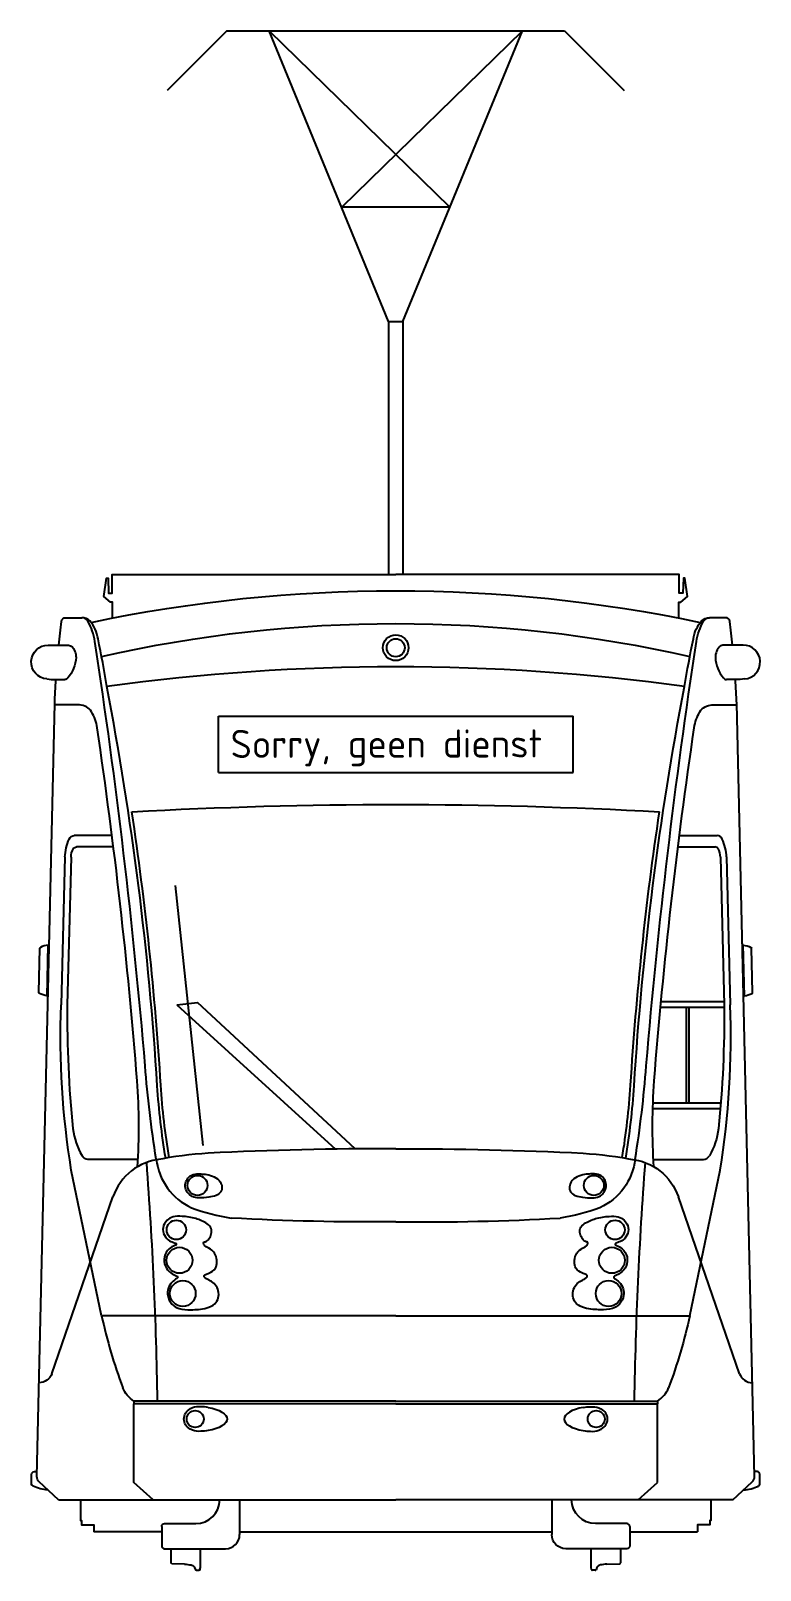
# Model space of a CAD drawing. Header units: metres. Extents: x -1.3 to 1.3, y -0.02 to 5.45.
import ezdxf
from ezdxf.enums import TextEntityAlignment as Align

# ---------------------------------------------------------------- set-up
doc = ezdxf.new("R2010")
doc.units = ezdxf.units.M
doc.header["$MEASUREMENT"] = 0
doc.styles.add('Style-NLCS-ISO', font='')
doc.styles.get('Style-NLCS-ISO').set_extended_font_data('NLCS-ISO')

# ---------------------------------------------------------------- blocks, each defined once
blk = doc.blocks.new('*U1')
blk.add_arc((0.003688035032749171, -1.898879051207697e-05), 0.004000000000000011, 296.6129597128934, 63.38704028710666)
blk.add_ellipse((0.003688035032749171, -1.898879051207697e-05), major_axis=(-0.01135546454191208, 0), ratio=0.3979582931673689, start_param=5.130739624017894, end_param=7.435630990341279)
for points in [[(-0.0009251666080951765, 0.004110294904708871), (0.001694425622224799, 0.004360083847045906), (0.004675609961748123, 0.003946134929656987), (0.005479880330562584, 0.003557222948074347)], [(-0.000925371410846712, -0.004148043670654293), (0.001694208425283422, -0.004397962532043449), (0.00467541329264641, -0.003984161491394037), (0.005479702949523921, -0.003595289402008053)]]:
    blk.add_spline(points, degree=3)
blk = doc.blocks.new('*U2')
blk.add_arc((0.003688035032749171, -1.898879051207697e-05), 0.004000000000000011, 296.6129597128934, 63.38704028710666)
blk.add_ellipse((0.003688035032749171, -1.898879051207697e-05), major_axis=(-0.01135546454191208, 0), ratio=0.3979582931673689, start_param=5.130739624017894, end_param=7.435630990341279)
for points in [[(-0.0009251666080951626, 0.004110294904708871), (0.001694425622224813, 0.004360083847045906), (0.004675609961748123, 0.003946134929656987), (0.005479880330562598, 0.003557222948074347)], [(-0.000925371410846712, -0.004148043670654293), (0.001694208425283436, -0.004397962532043449), (0.00467541329264641, -0.003984161491394037), (0.005479702949523921, -0.003595289402008053)]]:
    blk.add_spline(points, degree=3)
blk = doc.blocks.new('*U3')
for p, q in [((0.01384284189105034, 0.008684535684585572), (0.01384284189105034, -0.003741263580322266)), ((-0.01285891694784165, 0.0002110699081420905), (-0.001728956090211869, 0.0002110699081420905)), ((-0.01385891694784165, -0.0007889300918579104), (-0.01385891694784165, -0.007741263580322266)), ((-0.01285891694784165, -0.008741263580322265), (0.008842841891050342, -0.008741263580322265))]:
    blk.add_line(p, q)
for centre, radius, start, end in [((-0.001728956090211869, 0.008711069908142091), 0.008499999999999999, 270, 359.8211410411619), ((0.008842841891050342, -0.003741263580322266), 0.005, 270, 0), ((-0.01285891694784165, -0.007741263580322266), 0.001, 180, 270)]:
    blk.add_arc(centre, radius, start, end)
at = {"extrusion": (0, 0, -1)}
blk.add_arc((0.01285891694784165, -0.0007889300918579104), 0.001, 0, 90, dxfattribs=at)

msp = doc.modelspace()

# ---------------------------------------------------------------- linework, layer by layer
at = {"ltscale": 0.0001}
for p, q in [((-0.6, 5.45), (-0.8121505499958992, 5.237870050048828)), ((-0.6, 5.45), (-0.45, 5.45)), ((-0.45, 5.45), (0.1906998000025749, 4.823565546894073)), ((-0.025, 4.416916803646088), (-0.45, 5.45)), ((-0.45, 5.45), (0.45, 5.45)), ((-0.1907500999927521, 4.823565546894073), (0.45, 5.45)), ((0.025, 4.416916803646088), (0.45, 5.45)), ((0.45, 5.45), (0.6, 5.45)), ((0.6, 5.45), (0.8120995000004769, 5.237870050048828)), ((-0.1907500999927521, 4.823565546894073), (0.1906998000025749, 4.823565546894073)), ((-0.025, 4.416916803646088), (-0.025, 3.517069591999054)), ((-0.025, 4.416916803646088), (0.025, 4.416916803646088)), ((0.025, 4.416916803646088), (0.025, 3.517069591999054))]:
    msp.add_line(p, q, dxfattribs=at)
for p, q in [((-1.172713612234592, 3.363153985881806), (-1.115493604910374, 3.363152698040009)), ((1.172713512527943, 3.363153985881806), (1.115493505203724, 3.363152698040009)), ((-1.235013660573959, 3.2658043633461), (-1.165432862961292, 3.2658043633461)), ((1.235013495874405, 3.2658043633461), (1.165432698249817, 3.2658043633461)), ((-1.274840921425819, 0.3094253473281861), (-1.21170870705843, 3.057656252956391)), ((-1.123732658469677, 3.052846040630341), (-1.211819353747368, 3.052844057941437)), ((-0.6299333325743676, 2.812922115898132), (-0.6299288314700127, 3.012922115898133)), ((-0.6299288314700127, 3.012922115898133), (0.6300711681723595, 3.012893759346008)), ((0.6300666671872139, 2.812893759346009), (0.6300711681723595, 3.012893759346008)), ((1.123732558763027, 3.052846040630341), (1.211819254040718, 3.052844057941437)), ((1.274840922927857, 0.3094253473281861), (1.211708708560467, 3.057656252956391)), ((-0.6299333325743676, 2.812922115898132), (0.6300666671872139, 2.812893759441376)), ((-1.008052197194099, 2.588228987026215), (-1.142013303232193, 2.58822898683548)), ((1.00805209748745, 2.588228987026215), (1.142013203525543, 2.58822898683548)), ((-1.003018509471417, 2.548106213474274), (-1.134353998982906, 2.548106213474274)), ((1.003018409764767, 2.548106213474274), (1.134353899276257, 2.548106213474274)), ((-1.175453612875939, 2.512317437553406), (-1.188953013968468, 1.986850344753265)), ((-1.153654980802536, 2.511757424449921), (-1.167154381895065, 1.98629033164978)), ((1.153654881095886, 2.511757424449921), (1.167154282188416, 1.98629033164978)), ((1.175453513169289, 2.512317437553406), (1.188952914261818, 1.986850344753265)), ((-0.7836649829983712, 2.41058601026535), (-0.685539489543438, 1.486259160423279)), ((-1.238980960798264, 2.015934416675568), (-1.234728100967407, 2.201067172527313)), ((-1.234728100967407, 2.201067172527313), (-1.231388094699383, 2.200990446090698)), ((1.234727996218205, 2.201067172527313), (1.231387989962101, 2.200990446090698)), ((1.238980856049061, 2.015934416675568), (1.234727996218205, 2.201067172527313)), ((-1.267772150230408, 2.029981819629669), (-1.264133971619606, 2.188356669712067)), ((1.267772045481205, 2.029981819629669), (1.264133866882324, 2.188356669712067)), ((-1.238980960810184, 2.015934416675568), (-1.23564095454216, 2.015857690238953)), ((-0.7780241618394852, 1.986632738780975), (-0.7047259561061859, 1.99520336933136)), ((-0.7780241618394852, 1.986632738780975), (-0.2137881696343422, 1.473484334468842)), ((-0.144561957192421, 1.474365592765808), (-0.7047259561061859, 1.99520336933136)), ((0.9410242785692216, 1.978106415176392), (1.167224428677559, 1.978101324558258)), ((0.9428995522737503, 1.998106372928619), (1.166850854158402, 1.99810133304596)), ((1.032381114077568, 1.978104359149933), (1.032381114077568, 1.638104135608673)), ((1.042313007748127, 1.638104135608673), (1.042313007748127, 1.978104135704041)), ((1.238980856060982, 2.015934416675568), (1.235640849804878, 2.015857690238953)), ((0.9135886819243432, 1.618107032585144), (1.153596747088432, 1.618101631069183)), ((0.9142337421417237, 1.638107018089294), (1.155213890600205, 1.638101594829559)), ((-0.915918496131897, 1.436580911540985), (-1.093709693527222, 1.436580911540985)), ((0.9159183964252472, 1.436580911540985), (1.093709593820572, 1.436580911540985)), ((-1.045041899514198, 0.8812239161491394), (-1.152737996077538, 1.398460091686249)), ((1.045041799807549, 0.8812239161491394), (1.152737896370888, 1.398460091686249)), ((-1.221328201973438, 0.6750773803710938), (-1.00456039083004, 1.303705648803711)), ((1.221328102266789, 0.6750773803710938), (1.00456029112339, 1.303705648803711)), ((-7.096529006958008e-08, 0.8812239161491394), (-1.04504189953804, 0.8812239161491394)), ((-2.874135971069336e-08, 0.8812239161491394), (1.045041799819469, 0.881223916053772)), ((-8.002519607543945e-08, 0.5681275927543641), (-0.9300170312166215, 0.5681275927543641)), ((-0.9300107298135758, 0.2881066625595093), (-0.9300170312166215, 0.5681066624641419)), ((-1.968145370483398e-08, 0.5681275927543641), (0.9300169315099717, 0.5681275927543641)), ((0.930010630106926, 0.2881066625595093), (0.9300169315099717, 0.5681066624641419)), ((-1.293999987578392, 0.2844962225914002), (-1.293999987566471, 0.317155108833313)), ((-1.283999987566471, 0.327155108833313), (-1.274433634889126, 0.327155108833313)), ((-1.198188150537014, 0.2269999063491821), (-1.266825156736374, 0.2905001868247986)), ((-0.8621112609386444, 0.2269999063491821), (-0.9300107298135758, 0.2881066625595093)), ((0.8621111612319947, 0.2269999063491821), (0.930010630106926, 0.2881066625595093)), ((1.198188152039051, 0.2269999063491821), (1.266825158238411, 0.2905001868247986)), ((1.283999988472462, 0.327155108833313), (1.274433635795116, 0.327155108833313)), ((1.293999988484383, 0.2844962225914002), (1.293999988472462, 0.317155108833313)), ((-1.198188150537014, 0.2269999063491821), (-9.739398956298829e-09, 0.2269999063491821)), ((1.198188150548935, 0.2269999063491821), (9.751319885253906e-09, 0.2269999063491821)), ((0.5545009843111038, 0.2269999063491821), (0.5545009843111038, 0.1027419137001038)), ((-0.8315185727000237, 0.1126992691040039), (-1.072832868814468, 0.1126992691040039)), ((-0.5545009843230247, 0.1126992691040039), (0.5545009843111038, 0.1126992691040039)), ((0.8215185727119446, 0.1422652485847473), (0.7102189641356469, 0.1422652485847473)), ((0.8315185626983643, 0.1126992691040039), (1.072832858800888, 0.1126992691040039)), ((0.8315185727119446, 0.1322652485847473), (0.8315185727119446, 0.06274191370010376)), ((-0.7989534357070923, 0.05274191370010376), (-0.7989534357070923, 0.002168674373626709)), ((-0.7959534357070923, -0.0008313256263732911), (-0.7989534357070923, 0.002168674373626709)), ((-0.6939534757137299, -0.01364335565567017), (-0.6939534757137299, 0.05274191370010376)), ((0.8215185727119446, 0.05274191370010376), (0.6045009843111039, 0.05274191370010376)), ((0.6939616641521454, -0.01364335565567017), (0.6939616641521454, 0.05274191370010376)), ((0.7959616241455079, -0.0008313256263732911), (0.7989616241455079, 0.002168674373626709)), ((0.7989616241455079, 0.05274191370010376), (0.7989616241455079, 0.002168674373626709)), ((-0.7502755957007409, -0.002353915596008301), (-0.7959534357070923, -0.0008313256263732911)), ((-0.7143640657186509, -0.01457665557861328), (-0.7117293256998063, -0.02181554555892944)), ((-0.7094678057074547, -0.02364335565567017), (-0.6984128857016564, -0.02364335565567017)), ((-0.6954711457133294, -0.02123169565200806), (-0.6939534757137299, -0.01364335565567017)), ((0.6954793341517449, -0.02123169565200806), (0.6939616641521454, -0.01364335565567017)), ((0.7094759941458703, -0.02364335565567017), (0.6984210741400719, -0.02364335565567017)), ((0.7143722541570664, -0.01457665557861328), (0.7117375141382217, -0.02181554555892944)), ((0.7502837841391564, -0.002353915596008301), (0.7959616241455079, -0.0008313256263732911))]:
    msp.add_line(p, q)
at = {"flags": 128}
for points in [[(-1.006548121058941, 3.361926408386231), (-1.006548121058941, 3.418507340526581), (-1.013482524037361, 3.418507340526581), (-1.037159607672691, 3.438925607395172), (-1.027839904546738, 3.504213646125794), (-1.022197532689571, 3.503408211803436), (-1.020283388471603, 3.45026908903122), (-1.007708539247513, 3.450722052383423), (-1.007708539247513, 3.517069591999054), (-1.050591468811035e-07, 3.517069591999054)], [(1.006547912478447, 3.361926408386231), (1.006547912478447, 3.418507340526581), (1.013482315456867, 3.418507340526581), (1.037159399104118, 3.438925607395172), (1.027839695966244, 3.504213646125794), (1.022197324120999, 3.503408211803436), (1.020283179903031, 3.45026908903122), (1.007708330667019, 3.450722052383423), (1.007708330667019, 3.517069591999054), (-1.035094261169434e-07, 3.517069591999054)], [(-7.976293563842774e-08, 0.5774848405838013), (-0.9300170316696167, 0.5774848405838013), (-0.9300170316696167, 0.5681275928497315)], [(-1.99437141418457e-08, 0.5774848405838013), (0.930016931962967, 0.5774848405838013), (0.930016931962967, 0.5681275928497315)], [(-1.119848082494736, 0.2269999064445496), (-1.119848082494736, 0.1529266223907471), (-1.116042790174484, 0.1529266223907471), (-1.116042790174484, 0.1371909329414368), (-1.072832868814468, 0.1371909329414368), (-1.072832868814468, 0.1126992691040039)], [(1.119848072493076, 0.2269999064445496), (1.119848072493076, 0.1529266223907471), (1.116042780160904, 0.1529266223907471), (1.116042780160904, 0.1371909329414368), (1.072832858800888, 0.1371909329414368), (1.072832858800888, 0.1126992691040039)]]:
    msp.add_lwpolyline(points, dxfattribs=at)
for centre, radius in [((-9.751319885253907e-08, 3.256372558307648), 0.04575996903992007), ((-9.751319885253907e-08, 3.256372558307648), 0.03196262264251714), ((-0.7041758520126343, 1.344597833442688), 0.03552800902326513), ((0.7041757523059845, 1.344597833442688), 0.03552800902326513), ((-0.7793271620035171, 1.186453171443939), 0.03446482897864532), ((0.7793270622968674, 1.186453171443939), 0.03446482897864532), ((-0.7681204591751098, 1.078267114162445), 0.04617532344092131), ((0.7681203594684601, 1.078267114162445), 0.04617532344092131), ((-0.7565510817527772, 0.96027497215271), 0.04575996903992007), ((0.7565509820461274, 0.96027497215271), 0.04575996903992007), ((-0.7124510467767716, 0.5139646614074708), 0.03016311044428312), ((0.7124509470701218, 0.5139646614074708), 0.03016311044428312)]:
    msp.add_circle(centre, radius)
at = {"extrusion": (0, 0, -1)}
for centre, radius, start, end in [((3.660210371017456e-05, -1.810617950344086), 5.269561706612635, 78.14670899659266, 101.8539933097889), ((-2.352667530083656, 2.910876698017121), 3.56739728406707, 5.709921159474792, 7.070675538516991), ((1.172713848638535, 3.348153985881805), 0.01500000000000001, 7.070675572529526, 90.00128959663331), ((9.317398071289063e-08, -1.40002424325943), 4.742141751768074, 77.26614949147924, 102.7338505084424), ((-1.190653843283653, 3.266612162685394), 0.1345564148908494, 9.030842859394857, 39.60506096480675), ((-1.268797771668434, 3.249470504951477), 0.2021060612955202, 8.394734170695598, 30.04826145785695), ((-1.113697048449516, 3.324768074798584), 0.03842663864920511, 45.95906461013957, 92.67957141598755), ((-1.115494067931175, 3.338152698135376), 0.025, 30.04826142753376, 89.99871032367813), ((-5.086605615305901, 2.446964967060089), 4.115634139525979, 9.39102403270596, 11.78772753737905), ((1.23473176971674, 3.20541698513031), 0.0603880361255688, 274.9587753560292, 90.26745137252615), ((1.165660126900673, 3.242496272659302), 0.02330919858681379, 90.55864091016393, 123.6596240587096), ((1.188659492695332, 3.223294358539581), 0.0527291083845576, 132.9369038263197, 181.8864570964333), ((-23.19777107572556, -0.1066329217910767), 22.3864062126012, 4.807803652249634, 8.698506428952678), ((1.258158568811417, 3.227908634757996), 0.1223644847955145, 182.9746808407264, 220.3069442569882), ((-2.352667530083656, 2.910876698017121), 3.56739728406707, 2.358084332292693, 3.73304188598782), ((1.176761769580841, 3.158990921878815), 0.01571076930610537, 220.6650268681441, 263.8276765107362), ((-1.194359504139423, 3.597303288364411), 0.4543416209363121, 264.2408269987367, 272.4329754797508), ((-12.07649837684631, 1.004711189556122), 11.25072519084899, 3.535070872873831, 10.82919978944653), ((-1.212623003089428, 2.949690485572815), 0.153572313713226, 8.307881949629731, 30.8786622681067), ((-1.12373143349886, 3.002846040725708), 0.05000000000000005, 30.87866223664372, 90.00128945433931), ((-19.49597920480967, 0.2484096831321717), 18.63540187651756, 4.517207558568103, 8.403589271385089), ((5.795955657958985e-08, -14.45941181087494), 17.15826257097724, 86.86813245779179, 93.13186754227468), ((-12.06404251145124, 1.006712981700897), 11.25072519084899, 3.535070872873831, 8.518268611983288), ((0.9900999960660934, 2.502238033199311), 0.1856274701440796, 3.112640005136899, 23.48006709259856), ((1.142013303244114, 2.56822898683548), 0.01999999999999996, 23.48006697886898, 90.00000004268868), ((1.087644912517071, 2.510594393730164), 0.06602031320040974, 1.00938928459038, 28.91160830323845), ((1.134321612751484, 2.534265774059296), 0.01384047709465528, 36.57291557955547, 89.8659296710669), ((-1.225765137147903, 2.11245241317749), 0.08667798167905984, 95.9719792336148, 115.0042896565347), ((-1.261134658133984, 2.188287771987915), 0.003000000000000005, 115.0042896027594, 178.6840346990689), ((1.264772941482067, 2.029912921905518), 0.003, 297.6362182101404, 1.315964162866424), ((1.225958396565914, 2.104044128036499), 0.08667798167905981, 278.6039073879717, 297.6362180021982), ((-1.829984229564667, 1.87735423707962), 3.020922289279695, 350.8786608279397, 2.077193237394508), ((2.804125474977493, 1.948177814292908), 3.971462636582362, 179.4501471850521, 185.8027289896893), ((-2.93557733104229, 2.055355789661407), 3.836363283031574, 350.7385070541631, 355.7290762473527), ((-1.757944568383694, 1.870355461502075), 2.610792534110272, 350.5412671939322, 356.2241292477644), ((-1.770400433778763, 1.872357253646851), 2.610792534110272, 350.5412671939322, 356.2241292477644), ((-3.149005297136307, 1.556018460655213), 2.23627870227556, 356.2723573880393, 4.105117194520794), ((-0.8925347075819969, 1.578118550682068), 0.2563909680077566, 187.0504444153936, 210.0505082608687), ((1.092314741802216, 1.461736732101441), 0.02519446771284332, 273.1739404014601, 331.5321039270682), ((15.60034910794497, 0.3315066216468811), 14.75515438831932, 175.7468182109349, 179.0447970724336), ((-0.004701919889450073, -12.23160014514923), 13.7066793063877, 89.98034514434659, 92.76477444345355), ((-0.5483733371138573, -0.1926233868598938), 1.655920294559103, 94.06828360461878, 100.5116536240374), ((-0.6329139517426491, 1.463986875343323), 0.2194142435843448, 186.8205027091967, 244.9998007092118), ((-0.8154551105976106, 1.238596273899078), 0.2000000000000001, 95.30817523036487, 161.0012894558635), ((-0.4841257029771805, 1.905298787117004), 0.6842121545382445, 249.3299301324077, 261.5597634599566), ((0.1028025401592255, 9.695670734786988), 8.480867562083235, 269.3054611012223, 273.2564036771691), ((0.822950636959076, 1.291168729305267), 1.912446206757762, 192.3777631445061, 200.377647373604), ((1.269135961782932, 0.6941812348365785), 0.05148338712503051, 201.7815189682134, 267.827427300087), ((0.8749971797108651, 0.663787292098999), 0.1023488995186766, 302.5184731801049, 337.8768213062844), ((1.283999987566471, 0.317155108833313), 0.01, 0, 90), ((1.283999987578392, 0.2844962225914002), 0.01, 297.1676138842139, 0), ((1.231636680603027, 0.3865260132789612), 0.1246821438200586, 271.9736381607959, 297.1676139678281), ((1.249847515201569, 0.3088512001037598), 0.025, 312.7737957803118, 1.315964197499255), ((-0.7102189641356469, 0.2272652485847473), 0.08499999999999999, 270, 359.8211410411619), ((-0.6045009843111039, 0.1027419137001038), 0.05, 270, 0), ((-0.8215185727119446, 0.06274191370010376), 0.01, 180, 270), ((0.7550362124085427, -0.1451723501205444), 0.1428977541517, 91.90915277777778, 101.266725), ((0.7304957563400268, -0.02427588376998902), 0.01954165527409569, 99.95549722222223, 129.3042194444444), ((0.7265800668478013, -0.01902291460037232), 0.013, 130.6155, 160), ((0.708967806816101, -0.02064335193634033), 0.003, 270, 337), ((0.698412885260582, -0.02064335193634033), 0.003, 191.3099333333334, 270)]:
    msp.add_arc(centre, radius, start, end, dxfattribs=at)
for centre, radius, start, end in [((-1.113697234785557, 3.324768074798584), 0.03842663864920511, 45.95906461013953, 92.67957141598751), ((-1.115494167637825, 3.338152698135376), 0.02500000000000001, 30.0482614275337, 89.99871032367807), ((-1.268797871375084, 3.249470504951477), 0.2021060612955202, 8.39473417069559, 30.04826145785694), ((-1.190654029631615, 3.266612162685394), 0.1345564148908494, 9.03084285939487, 39.60506096480677), ((1.172713850140572, 3.348153985881805), 0.01500000000000001, 7.070675572529526, 90.00128959663331), ((-2.352667694783211, 2.910876698017121), 3.567397284067073, 5.709921159474801, 7.070675538517), ((-5.086605801653862, 2.446964967060089), 4.115634139525977, 9.391024032705968, 11.78772753737905), ((-23.19777117543221, -0.1066329217910767), 22.3864062126012, 4.807803652249612, 8.698506428952657), ((1.188659327983856, 3.223294358539581), 0.05272910838455758, 132.9369038263197, 181.8864570964333), ((1.165659962201119, 3.242496272659302), 0.02330919858681379, 90.55864091016393, 123.6596240587096), ((1.234731605017185, 3.20541698513031), 0.0603880361255688, 274.9587753560292, 90.26745137252615), ((-5.773305892944336e-08, -4.362929041290283), 7.551490236520787, 82.1902316353912, 97.80976836767009), ((1.258158404099941, 3.227908634757996), 0.1223644847955145, 182.9746808407264, 220.3069442569882), ((-1.194359668850899, 3.597303288364411), 0.4543416209363123, 264.2408269987367, 272.4329754797509), ((1.176761604881287, 3.158990921878815), 0.01571076930610537, 220.6650268681441, 263.8276765107362), ((-2.352667694783211, 2.910876698017121), 3.567397284067073, 2.358084332292703, 3.73304188598783), ((-12.07649849274159, 1.004711189556122), 11.25072519084899, 3.535070872873836, 10.82919978944653), ((-1.123731533205509, 3.002846040725708), 0.05000000000000007, 30.87866223664372, 90.00128945433931), ((-1.212623102796078, 2.949690485572815), 0.153572313713226, 8.307881949629735, 30.87866226810671), ((-19.49597930451632, 0.2484096831321717), 18.63540187651756, 4.517207558568107, 8.403589271385094), ((-12.06404262734652, 1.006712981700897), 11.25072519084899, 3.535070872873838, 8.518268611991607), ((1.142013203537464, 2.56822898683548), 0.01999999999999996, 23.48006697886898, 90.00000004268868), ((0.9900998963594437, 2.502238033199311), 0.1856274701440797, 3.112640005136907, 23.48006709259857), ((1.134321513044834, 2.534265774059296), 0.01384047709465528, 36.57291557955547, 89.8659296710669), ((1.087644812810421, 2.510594393730164), 0.06602031320040974, 1.009389284590376, 28.91160830323844), ((-1.261134762883186, 2.188287771987915), 0.003000000000000006, 115.0042896027594, 178.6840346990689), ((-1.225765241885185, 2.11245241317749), 0.08667798167905984, 95.9719792336148, 115.0042896565347), ((1.225958291816712, 2.104044128036499), 0.08667798167905987, 278.6039073879717, 297.6362180021982), ((1.264772836732864, 2.029912921905518), 0.003, 297.6362182101404, 1.315964162866424), ((2.804125375270844, 1.948177814292908), 3.971462636582362, 179.4501471850521, 185.8027289896893), ((-1.829984329271317, 1.87735423707962), 3.020922289279698, 350.8786608279397, 2.077193237394508), ((-2.93557743074894, 2.055355789661407), 3.836363283031574, 350.7385070541631, 355.7290762473528), ((-3.149005396842957, 1.556018460655213), 2.23627870227556, 356.2723573880393, 4.105117194520794), ((-1.770400549674034, 1.872357253646851), 2.610792534110272, 350.5412671939322, 356.2241292477644), ((-1.757944684278965, 1.870355461502075), 2.610792534110272, 350.5412671939322, 356.2241292477644), ((-0.8925348072886468, 1.578118550682068), 0.2563909680077566, 187.0504444153936, 210.0505082608687), ((-0.8154552103042603, 1.238596273899078), 0.2000000000000001, 95.30817523036487, 161.0012894558635), ((-0.6329140514492989, 1.463986875343323), 0.2194142435843448, 186.8205027091967, 244.9998007092118), ((-0.5483734368205071, -0.1926233868598938), 1.655920294559103, 94.06828360461878, 100.5116536240374), ((-0.004702019596099853, -12.23160014514923), 13.7066793063877, 89.98034514434657, 92.76477444345353), ((15.60034900823832, 0.3315066216468811), 14.75515438831934, 175.7468182109349, 179.0447970724336), ((1.092314642095566, 1.461736732101441), 0.02519446771284332, 273.1739404014601, 331.5321039270682), ((-0.4841258026838303, 1.905298787117004), 0.6842121545382445, 249.3299301324076, 261.5597634599566), ((0.1028024404525757, 9.695670734786988), 8.480867562083235, 269.3054611012223, 273.2564036771691), ((0.8229505372524262, 1.291168729305267), 1.912446206757762, 192.3777631445061, 200.377647373604), ((1.269135862076282, 0.6941812348365785), 0.05148338712503051, 201.7815189682134, 267.827427300087), ((0.8749970800042153, 0.663787292098999), 0.1023488995186766, 302.5184731801049, 337.8768213062844), ((1.231636681509018, 0.3865260132789612), 0.1246821438200586, 271.9736381607959, 297.1676139678281), ((1.249847516703606, 0.3088512001037598), 0.025, 312.7737957803118, 1.315964197499255), ((1.283999988472462, 0.317155108833313), 0.01, 0, 90), ((1.283999988484383, 0.2844962225914002), 0.01, 297.1676138842139, 0), ((0.8215185727119446, 0.1322652485847473), 0.01, 0, 90), ((0.6984210736989975, -0.02064335193634033), 0.003, 191.3099333333334, 270), ((0.7089759952545166, -0.02064335193634033), 0.003, 270, 337), ((0.7265882552862167, -0.01902291460037232), 0.013, 130.6155, 160), ((0.7305039447784424, -0.02427588376998902), 0.01954165527409569, 99.95549722222223, 129.3042194444444), ((0.7550444008469582, -0.1451723501205444), 0.1428977541517, 91.90915277777778, 101.266725)]:
    msp.add_arc(centre, radius, start, end)
for points in [[(-0.6923765049338341, 1.385295539188385), (-0.7195799627423287, 1.383567008590698), (-0.7384352694749833, 1.370170897006989), (-0.7470712878227235, 1.352165370559693), (-0.7469030005574226, 1.334729436779022), (-0.7374277339935303, 1.316442406272888), (-0.7233222373485566, 1.30520695772171), (-0.6991413859844208, 1.300453498744965), (-0.6641655116558075, 1.302470117759705), (-0.6379695893287659, 1.30924019575119), (-0.6214172208309174, 1.32177204208374), (-0.6175310125708581, 1.339633524227142), (-0.6232883581399918, 1.357062873744965), (-0.6448784040212632, 1.375068400192261), (-0.671362193620205, 1.383278920173645), (-0.6923765049338341, 1.385295539188385)], [(0.6923764052271844, 1.385295539188385), (0.7195798630356789, 1.383567008590698), (0.7384351697683335, 1.370170897006989), (0.7470711881160736, 1.352165370559693), (0.7469029008507729, 1.334729436779022), (0.7374276342868805, 1.316442406272888), (0.7233221376419068, 1.30520695772171), (0.6991412862777711, 1.300453498744965), (0.6641654119491578, 1.302470117759705), (0.6379694896221161, 1.30924019575119), (0.6214171211242676, 1.32177204208374), (0.6175309128642082, 1.339633524227142), (0.623288258433342, 1.357062873744965), (0.6448783043146133, 1.375068400192261), (0.6713620939135552, 1.383278920173645), (0.6923764052271844, 1.385295539188385)], [(-0.7274451438307763, 0.9026250632286072), (-0.7698850054383278, 0.9068229231834412), (-0.7950528303503991, 0.9224620089530945), (-0.8098368713021279, 0.9525415267944336), (-0.8085209066033364, 0.9770701981544495), (-0.7938139729738236, 1.000953242874146), (-0.7776111575841904, 1.013793755340576), (-0.7750614759922028, 1.015851529788971), (-0.7750614759922028, 1.019626076030731), (-0.7797848492860795, 1.023624037837982), (-0.7992981383800507, 1.033263241386414), (-0.818388438820839, 1.057972702884674), (-0.8220022012472153, 1.090434094715119), (-0.8045322558403015, 1.119359972858429), (-0.7845254799962044, 1.131171598243713), (-0.7815586845636369, 1.132529729366303), (-0.7804307148218155, 1.137562457752228), (-0.7837676253080369, 1.139679025745392), (-0.8032309782266617, 1.147648492240906), (-0.8216456717967987, 1.167118712997437), (-0.826567688202858, 1.194119285964966), (-0.8117425233840943, 1.220623420810699), (-0.7910160793304444, 1.232435046100617), (-0.7590628114461899, 1.234595709323883), (-0.7104312331199646, 1.226394192218781), (-0.6701298141598702, 1.207956533145905), (-0.6554485829591752, 1.191391448879242), (-0.6554485829591752, 1.172953789806366), (-0.663508866751194, 1.154804219150543), (-0.6764628942728043, 1.144433035945892), (-0.6816445052862168, 1.142560461330414), (-0.6816445052862168, 1.134638029670715), (-0.6777582970142365, 1.12988457069397), (-0.6585723927259446, 1.11833627614975), (-0.6398610196352005, 1.097017732906342), (-0.6355430104494095, 1.072530217075348), (-0.6404794844865799, 1.050477948665619), (-0.663508866751194, 1.032328378009796), (-0.6758871597290039, 1.027286830711365), (-0.6800612352609635, 1.024694034862518), (-0.6800612352609635, 1.018932266426086), (-0.6764628942847252, 1.01547520532608), (-0.6589029903054238, 1.005536154842377), (-0.6414870199680328, 0.9914198221206666), (-0.6304760965824128, 0.9694890909194946), (-0.6304760965824128, 0.9444253981590272), (-0.6427734268665314, 0.9236020068168641), (-0.6711283537864685, 0.9093416298866273), (-0.7009226170897485, 0.9035798615455628), (-0.7274451438307763, 0.9026250632286072)], [(0.7274450441241265, 0.9026250632286072), (0.769884905731678, 0.9068229231834412), (0.7950527306437493, 0.9224620089530945), (0.8098367715954781, 0.9525415267944336), (0.8085208068966866, 0.9770701981544495), (0.7938138732671738, 1.000953242874146), (0.7776110578775406, 1.013793755340576), (0.775061376285553, 1.015851529788971), (0.775061376285553, 1.019626076030731), (0.7797847495794297, 1.023624037837982), (0.7992980386734009, 1.033263241386414), (0.8183883391141892, 1.057972702884674), (0.8220021015405655, 1.090434094715119), (0.8045321561336518, 1.119359972858429), (0.7845253802895547, 1.131171598243713), (0.781558584856987, 1.132529729366303), (0.7804306151151658, 1.137562457752228), (0.7837675256013871, 1.139679025745392), (0.803230878520012, 1.147648492240906), (0.821645572090149, 1.167118712997437), (0.8265675884962083, 1.194119285964966), (0.8117424236774445, 1.220623420810699), (0.7910159796237946, 1.232435046100617), (0.7590627117395401, 1.234595709323883), (0.7104311334133149, 1.226394192218781), (0.6701297144532204, 1.207956533145905), (0.6554484832525254, 1.191391448879242), (0.6554484832525254, 1.172953789806366), (0.6635087670445442, 1.154804219150543), (0.6764627945661545, 1.144433035945892), (0.681644405579567, 1.142560461330414), (0.681644405579567, 1.134638029670715), (0.6777581973075867, 1.12988457069397), (0.6585722930192948, 1.11833627614975), (0.6398609199285508, 1.097017732906342), (0.6355429107427597, 1.072530217075348), (0.6404793847799302, 1.050477948665619), (0.6635087670445442, 1.032328378009796), (0.6758870600223542, 1.027286830711365), (0.6800611355543137, 1.024694034862518), (0.6800611355543137, 1.018932266426086), (0.6764627945780755, 1.01547520532608), (0.6589028905987739, 1.005536154842377), (0.6414869202613831, 0.9914198221206666), (0.630475996875763, 0.9694890909194946), (0.630475996875763, 0.9444253981590272), (0.6427733271598817, 0.9236020068168641), (0.6711282540798188, 0.9093416298866273), (0.7009225173830986, 0.9035798615455628), (0.7274450441241265, 0.9026250632286072)]]:
    msp.add_spline(points, degree=3)

# ---------------------------------------------------------------- block references
at = {"extrusion": (0, 0, -1), "xscale": 10, "yscale": 10, "zscale": 10}
msp.add_blockref('*U2', (0.6755706964492798, 0.5141545493125915), dxfattribs=at)
at = {"xscale": 10, "yscale": 10, "zscale": 10}
for name, p in [('*U1', (0.6755705967426301, 0.5141545493125915)), ('*U3', (-0.6929294032216072, 0.1401545495033264))]:
    msp.add_blockref(name, p, dxfattribs=at)

# ---------------------------------------------------------------- texts
at = {"style": 'Style-NLCS-ISO'}
msp.add_text('Sorry, geen dienst', height=0.1, rotation=0.1090911022785585, dxfattribs=at).set_placement((-0.03308376719923372, 2.9152591002372), align=Align.MIDDLE_CENTER)

doc.saveas('drawing.dxf')
